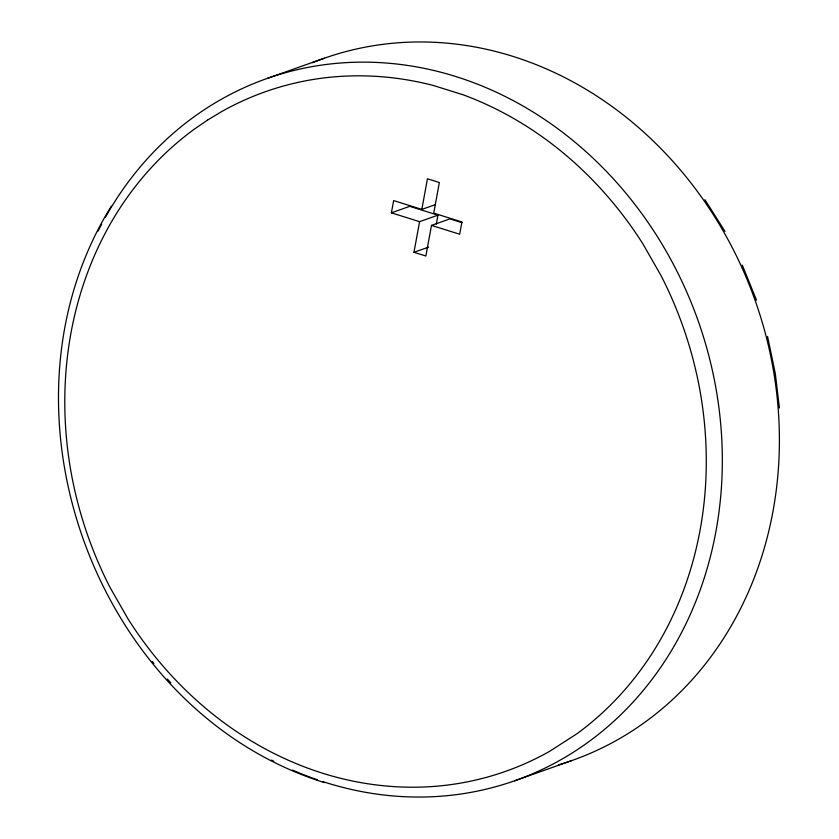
<?xml version="1.0" encoding="UTF-8"?>
<svg xmlns="http://www.w3.org/2000/svg" width="839" height="839" viewBox="0 0 839 839"><rect width="100%" height="100%" fill="white"/><g stroke="black" fill="none" stroke-linecap="round" stroke-linejoin="round"><path stroke-width="1.26" d="M436.322 224.097L437.958 215.162L419.584 221.674L391.394 212.833L393.638 200.584L421.828 209.414L435.305 204.653M462.121 222.734L449.861 218.895L431.487 225.397L425.866 256.021L413.963 252.298L419.584 221.674M421.828 209.414L427.45 178.791L439.353 182.514L433.732 213.148L461.922 221.978L459.678 234.228L431.487 225.397M111.293 206.174C-14.609 409.317 95.73 710.885 324.315 782.588M267.389 78.363L324.441 58.174M391.394 212.833L409.768 206.331L437.958 215.162M413.963 252.298L428.666 247.096M514.559 780.826L571.611 760.637M704.875 199.64L725.022 231.417M742.284 265.061L756.505 300.194M767.559 336.46L775.299 373.47L779.421 407.964M312.381 62.726A372.338 325.868 70.5 0 1 755.698 302.03A372.338 325.868 70.5 0 1 558.26 764.958M105.452 217.238A372.338 325.868 70.5 0 1 527.353 108.556A372.338 325.868 70.5 0 1 705.903 572.701A372.338 325.868 70.5 0 1 322.522 781.497M317.666 779.871A372.338 325.868 70.5 0 1 292.517 770.076M273.86 761.246A372.338 325.868 70.5 0 1 271.563 760.061M170.81 682.799A372.338 325.868 70.5 0 1 167.36 679.024M153.936 663.429A372.338 325.868 70.5 0 1 152.299 661.405M98.121 231.05A372.338 325.868 70.5 0 1 101.708 224.097M207.453 120.145L194.082 129.332A362.029 316.848 70.5 0 0 125.389 200.007A357.655 313.01 70.5 0 0 108.241 227.579A361.661 316.523 70.5 0 0 78.279 301.243A358.484 313.744 70.5 0 0 68.368 349.171A361.682 316.544 70.5 0 0 65.966 432.232A357.655 313.01 70.5 0 0 73.308 483.715A362.018 316.838 70.5 0 0 110.014 587.394L128.178 619.172A362.039 316.848 70.5 0 0 197.91 701.561A357.613 312.968 70.5 0 0 224.307 722.956A361.672 316.534 70.5 0 0 293.493 762.494A358.557 313.796 70.5 0 0 337.698 777.554A361.672 316.523 70.5 0 0 413.05 787.213A357.571 312.947 70.5 0 0 459.027 783.374A362.029 316.838 70.5 0 0 549.765 751.251L577.001 733.706A362.029 316.848 70.5 0 0 645.684 663.03A357.624 312.989 70.5 0 0 662.831 635.459A361.672 316.534 70.5 0 0 692.794 561.784A358.505 313.755 70.5 0 0 702.704 513.867A361.661 316.523 70.5 0 0 705.106 430.806A357.645 312.999 70.5 0 0 697.765 379.322A362.029 316.848 70.5 0 0 661.059 275.643L642.894 243.866A362.07 316.88 70.5 0 0 573.163 161.476A357.739 313.083 70.5 0 0 546.776 140.082A361.284 316.188 70.5 0 0 463.013 94.765L433.375 85.484A361.284 316.188 70.5 0 0 358.022 75.825A357.739 313.083 70.5 0 0 312.045 79.663A362.07 316.88 70.5 0 0 221.307 111.786L207.453 120.145"/></g></svg>
